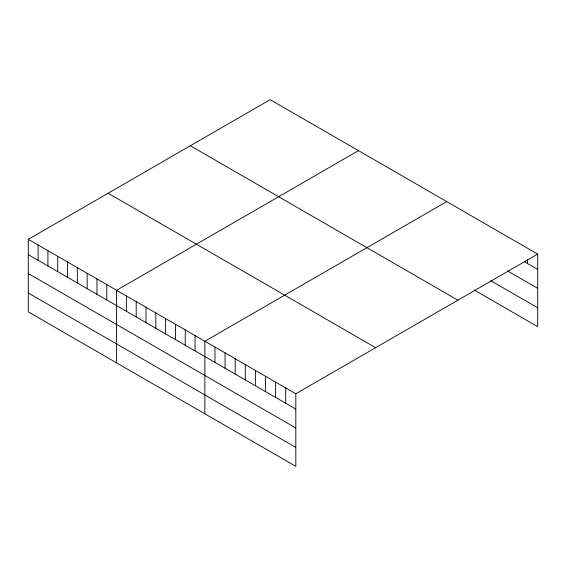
<?xml version="1.0" encoding="UTF-8"?>
<svg xmlns="http://www.w3.org/2000/svg" width="566" height="566" viewBox="0 0 566 566"><rect width="100%" height="100%" fill="white"/><g stroke="black" fill="none" stroke-linecap="round" stroke-linejoin="round"><path stroke-width="0.85" d="M28.3 239.319L295.82 393.766L295.82 466.334L28.3 311.887L28.3 239.319L270.18 99.666L537.7 254.113L537.7 326.681L474.174 290.004M358.462 150.634L116.582 290.287L116.582 362.856M446.744 201.602L204.864 341.256L204.864 413.824M295.82 393.766L537.7 254.113M524.703 261.938L537.7 269.437M507.384 270.824L537.7 288.327M490.779 280.701L537.7 307.791M190.36 145.752L457.88 300.199M108.12 193.232L375.64 347.68M28.3 254.643L295.82 409.091M28.3 273.534L295.82 427.981M28.3 292.997L295.82 447.444M527.597 259.348L527.597 263.607M285.71 387.929L285.71 403.254M275.607 382.1L275.607 397.424M265.496 376.263L265.496 391.587M255.393 370.426L255.393 385.75M245.283 364.596L245.283 379.913M235.18 358.759L235.18 374.084M225.07 352.922L225.07 368.247M214.967 347.085L214.967 362.41M195.051 335.588L195.051 350.913M185.245 329.928L185.245 345.253M175.432 324.261L175.432 339.586M165.626 318.601L165.626 333.926M155.813 312.934L155.813 328.259M146.007 307.274L146.007 322.599M136.201 301.614L136.201 316.939M126.388 295.947L126.388 311.272M106.769 284.62L106.769 299.945M96.963 278.96L96.963 294.285M87.157 273.293L87.157 288.618M77.344 267.633L77.344 282.958M67.538 261.966L67.538 277.29M57.725 256.306L57.725 271.63M47.919 250.646L47.919 265.97M38.106 244.979L38.106 260.303"/></g></svg>
